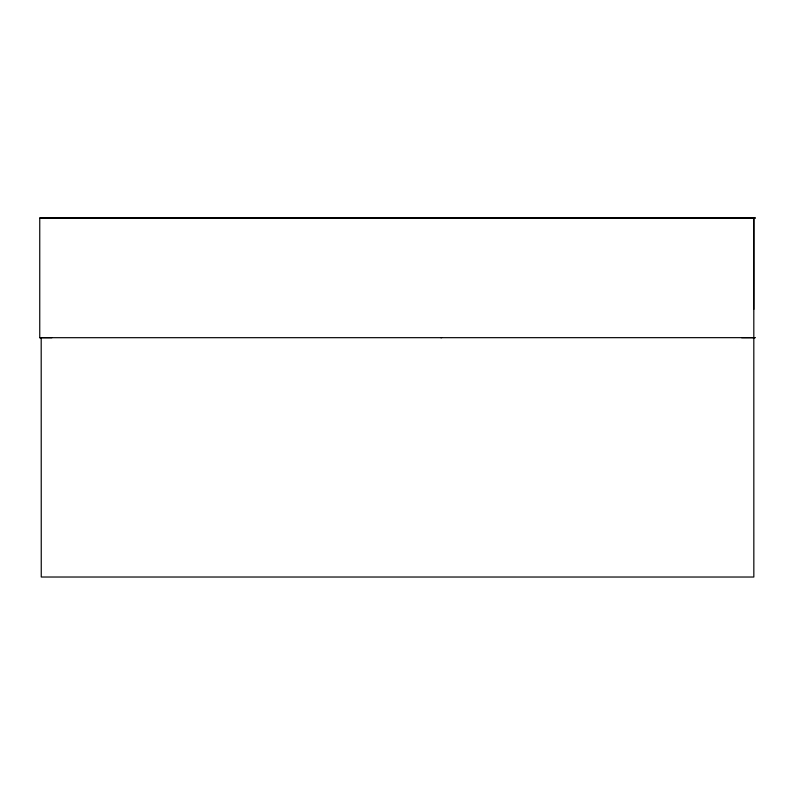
<?xml version="1.0" encoding="UTF-8"?>
<svg xmlns="http://www.w3.org/2000/svg" width="795" height="795" viewBox="0 0 795 795"><rect width="100%" height="100%" fill="white"/><g stroke="black" fill="none" stroke-linecap="round" stroke-linejoin="round"><path stroke-width="1.19" d="M51.914 337.706L39.75 337.696L39.75 218.039L755.25 217.989L39.75 218.039M753.779 309.424L753.809 217.989L753.839 577.031L41.251 577.021L41.191 337.696M753.829 337.696L741.626 337.706M753.054 337.656L755.25 337.656L39.75 337.696M440.847 218.039L441.613 218.039M440.847 337.706L441.613 337.706"/></g></svg>
